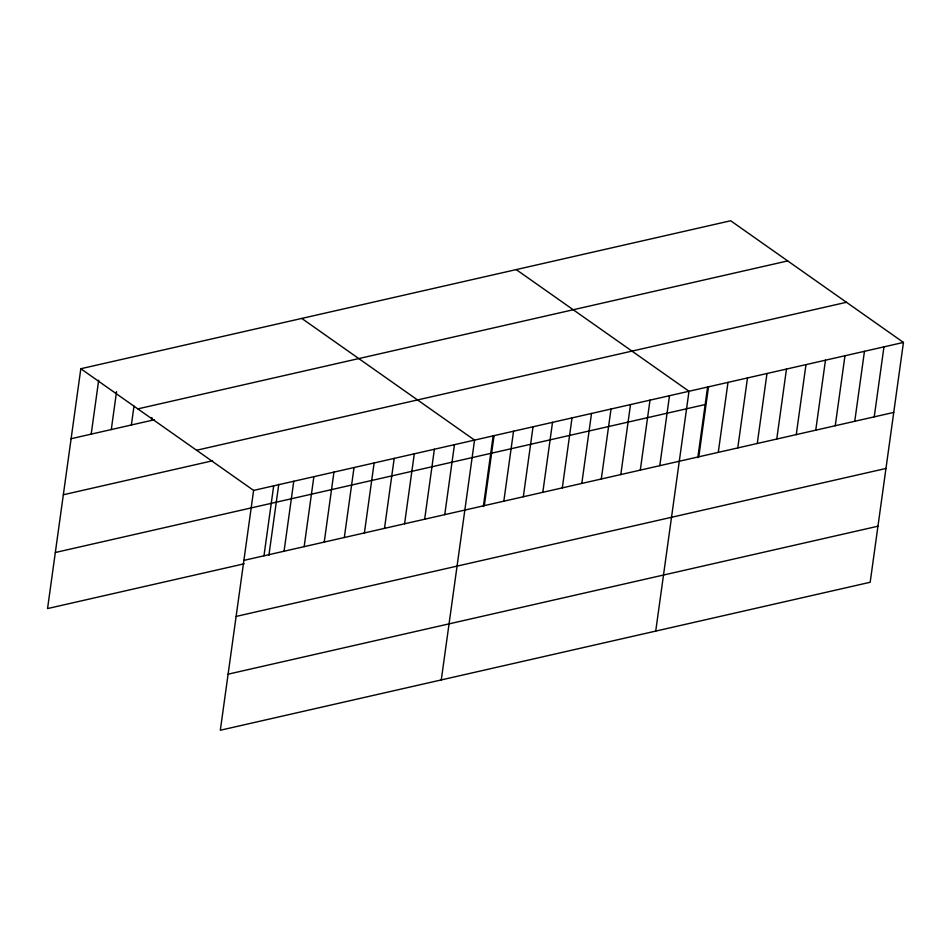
<?xml version="1.0" encoding="UTF-8"?>
<svg xmlns="http://www.w3.org/2000/svg" width="951" height="951" viewBox="0 0 951 951"><rect width="100%" height="100%" fill="white"/><g stroke="black" fill="none" stroke-linecap="round" stroke-linejoin="round"><path stroke-width="1.43" d="M80.823 368.738L253.608 490.407L220.323 730.237L870.177 582.262L903.45 342.431L730.677 220.763L80.823 368.738L47.55 608.569L244.11 563.812M91.201 434.131L98.69 380.198M111.291 429.567L116.545 391.657M131.381 424.99L134.008 406.041M151.459 420.413L151.863 417.501M263.974 555.8L273.686 485.83M268.895 555.384L278.762 484.332M284.064 551.235L293.776 481.254M304.154 546.659L313.866 476.689M324.243 542.082L333.944 472.112M344.321 537.505L354.034 467.535M364.411 532.94L374.123 462.959M384.501 528.364L394.201 458.394M404.579 523.787L414.291 453.817M424.669 519.222L434.381 449.241M444.759 514.646L454.459 444.664M441.276 679.917L474.549 440.099L301.776 318.43M483.346 506.55L493.2 435.499M484.332 505.635L494.045 435.653M503.828 501.189L513.54 431.219M523.323 496.755L533.035 426.773M542.819 492.309L552.531 422.339M562.314 487.875L572.026 417.905M581.81 483.429L591.522 413.459M601.305 478.995L611.018 409.025M620.801 474.561L630.513 404.579M640.296 470.115L650.008 400.145M659.792 465.681L669.504 395.711M655.726 631.095L689 391.265L516.227 269.597M697.796 457.716L707.651 386.665M698.783 456.801L708.495 386.831M718.278 452.367L727.99 382.385M737.774 447.921L747.486 377.951M757.269 443.487L766.981 373.505M776.765 439.041L786.477 369.071M796.26 434.607L805.972 364.637M815.756 430.161L825.468 360.191M835.251 425.727L844.963 355.757M854.747 421.293L864.459 351.311M874.242 416.847L883.955 346.877M137.847 408.882L787.69 260.919M71.123 438.708L154.335 419.76M196.584 450.251L846.438 302.287M63.337 494.758L212.549 460.783M253.608 490.407L903.45 342.431M55.324 552.507L705.178 404.544M243.896 560.377L893.738 412.413M236.11 616.426L885.963 468.463M228.097 674.176L877.951 526.212"/></g></svg>
